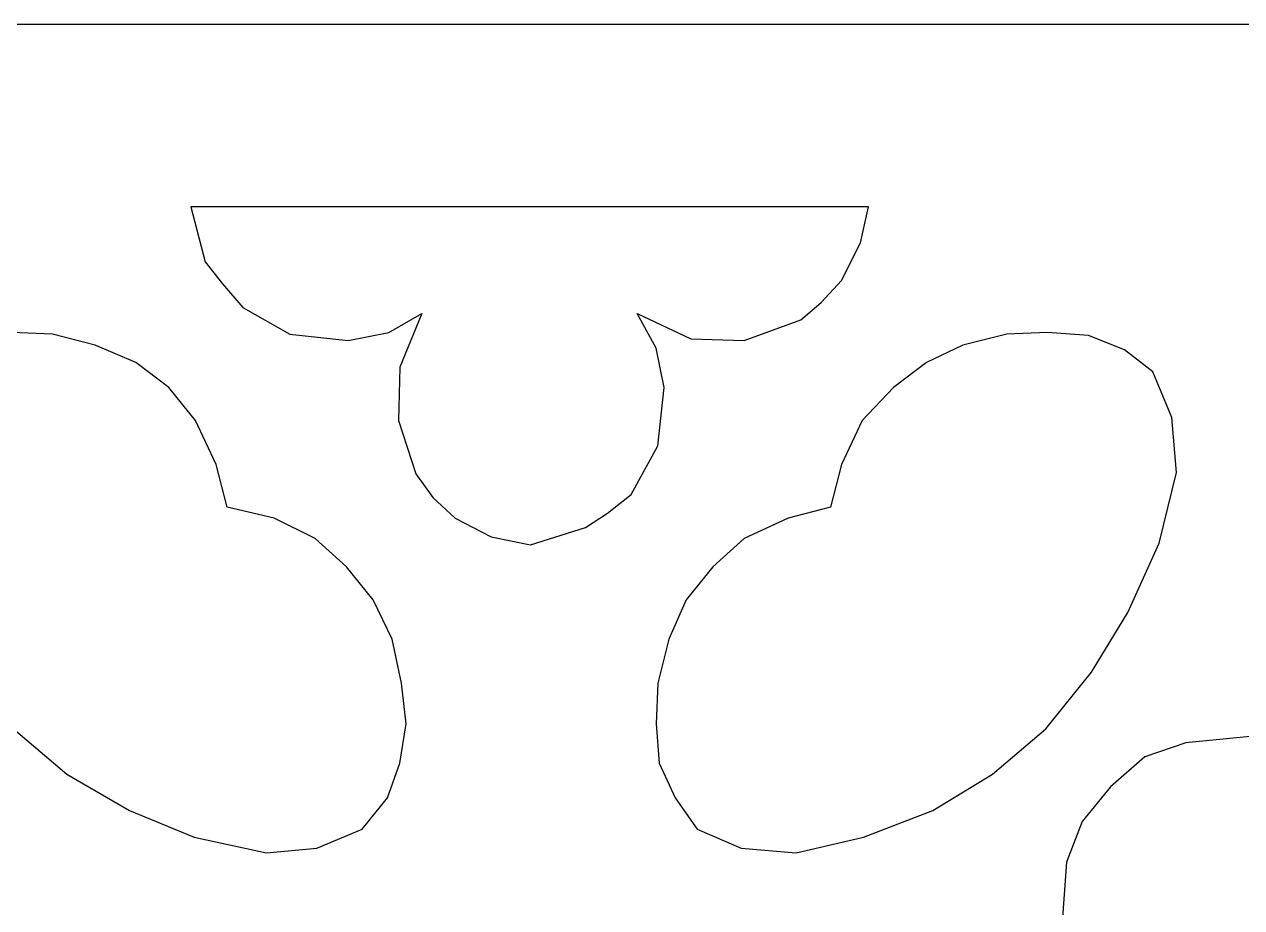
# Model space of a CAD drawing. Header units: centimetres. Extents: x -7.3 to 5.6, y -12.5 to 13.9.
# Drawn here: x -2.605 to 1.718, y 10.719 to 13.855 of the extents above; entities that cross this region are included whole.
import ezdxf

# ---------------------------------------------------------------- set-up
doc = ezdxf.new("R2010")
doc.units = ezdxf.units.CM
doc.header["$MEASUREMENT"] = 0
doc.layers.add('layer 1', color=7, linetype='Continuous')

msp = doc.modelspace()

# ---------------------------------------------------------------- linework, layer by layer
at = {"layer": 'layer 1', "color": 242}
for points, knots in [([(-7.26074, 13.85527), (-7.26074, 13.85527), (5.63915, 13.85527), (5.63915, 13.85527), (5.63915, 13.85527), (5.63915, 13.85527), (5.63915, 0.97213), (5.63915, 0.97213), (5.63915, 0.97213), (5.63915, 0.97213), (-7.26074, 0.97213), (-7.26074, 0.97213), (-7.26074, 0.97213), (-7.26074, 0.97213), (-7.26074, 13.85527), (-7.26074, 13.85527)], [0, 0, 0, 0, 0.2, 0.2, 0.2, 0.2, 0.4, 0.4, 0.4, 0.4, 0.6, 0.6, 0.6, 0.6, 1, 1, 1, 1]), ([(0.39211, 13.20776), (0.39211, 13.20776), (0.3642, 13.07938), (0.3642, 13.07938), (0.3642, 13.07938), (0.3642, 13.07938), (0.29722, 12.94541), (0.29722, 12.94541), (0.29722, 12.94541), (0.29722, 12.94541), (0.22465, 12.86727), (0.22465, 12.86727), (0.22465, 12.86727), (0.22465, 12.86727), (0.15209, 12.80586), (0.15209, 12.80586), (0.15209, 12.80586), (0.15209, 12.80586), (-0.04886, 12.7333), (-0.04886, 12.7333), (-0.04886, 12.7333), (-0.04886, 12.7333), (-0.23865, 12.73888), (-0.23865, 12.73888), (-0.23865, 12.73888), (-0.23865, 12.73888), (-0.42843, 12.82819), (-0.42843, 12.82819), (-0.42843, 12.82819), (-0.42843, 12.82819), (-0.36145, 12.70539), (-0.36145, 12.70539), (-0.36145, 12.70539), (-0.36145, 12.70539), (-0.33354, 12.56584), (-0.33354, 12.56584), (-0.33354, 12.56584), (-0.33354, 12.56584), (-0.35587, 12.35931), (-0.35587, 12.35931), (-0.35587, 12.35931), (-0.35587, 12.35931), (-0.45076, 12.18627), (-0.45076, 12.18627), (-0.45076, 12.18627), (-0.45076, 12.18627), (-0.53449, 12.11928), (-0.53449, 12.11928), (-0.53449, 12.11928), (-0.53449, 12.11928), (-0.61264, 12.06905), (-0.61264, 12.06905), (-0.61264, 12.06905), (-0.61264, 12.06905), (-0.80801, 12.00765), (-0.80801, 12.00765), (-0.80801, 12.00765), (-0.80801, 12.00765), (-0.94755, 12.03555), (-0.94755, 12.03555), (-0.94755, 12.03555), (-0.94755, 12.03555), (-1.07594, 12.10254), (-1.07594, 12.10254), (-1.07594, 12.10254), (-1.07594, 12.10254), (-1.15409, 12.1751), (-1.15409, 12.1751), (-1.15409, 12.1751), (-1.15409, 12.1751), (-1.21549, 12.25883), (-1.21549, 12.25883), (-1.21549, 12.25883), (-1.21549, 12.25883), (-1.27689, 12.44862), (-1.27689, 12.44862), (-1.27689, 12.44862), (-1.27689, 12.44862), (-1.27131, 12.63841), (-1.27131, 12.63841), (-1.27131, 12.63841), (-1.27131, 12.63841), (-1.19316, 12.82819), (-1.19316, 12.82819), (-1.19316, 12.82819), (-1.19316, 12.82819), (-1.31038, 12.76121), (-1.31038, 12.76121), (-1.31038, 12.76121), (-1.31038, 12.76121), (-1.45551, 12.7333), (-1.45551, 12.7333), (-1.45551, 12.7333), (-1.45551, 12.7333), (-1.66204, 12.75563), (-1.66204, 12.75563), (-1.66204, 12.75563), (-1.66204, 12.75563), (-1.8295, 12.85052), (-1.8295, 12.85052), (-1.8295, 12.85052), (-1.8295, 12.85052), (-1.90207, 12.93425), (-1.90207, 12.93425), (-1.90207, 12.93425), (-1.90207, 12.93425), (-1.96347, 13.0124), (-1.96347, 13.0124), (-1.96347, 13.0124), (-1.96347, 13.0124), (-2.01371, 13.20776), (-2.01371, 13.20776), (-2.01371, 13.20776), (-2.01371, 13.20776), (0.39211, 13.20776), (0.39211, 13.20776)], [0, 0, 0, 0, 0.0333333, 0.0333333, 0.0333333, 0.0333333, 0.0666667, 0.0666667, 0.0666667, 0.0666667, 0.1, 0.1, 0.1, 0.1, 0.1333333, 0.1333333, 0.1333333, 0.1333333, 0.1666667, 0.1666667, 0.1666667, 0.1666667, 0.2, 0.2, 0.2, 0.2, 0.2333333, 0.2333333, 0.2333333, 0.2333333, 0.2666667, 0.2666667, 0.2666667, 0.2666667, 0.3, 0.3, 0.3, 0.3, 0.3333333, 0.3333333, 0.3333333, 0.3333333, 0.3666667, 0.3666667, 0.3666667, 0.3666667, 0.4, 0.4, 0.4, 0.4, 0.4333333, 0.4333333, 0.4333333, 0.4333333, 0.4666667, 0.4666667, 0.4666667, 0.4666667, 0.5, 0.5, 0.5, 0.5, 0.5333333, 0.5333333, 0.5333333, 0.5333333, 0.5666667, 0.5666667, 0.5666667, 0.5666667, 0.6, 0.6, 0.6, 0.6, 0.6333333, 0.6333333, 0.6333333, 0.6333333, 0.6666667, 0.6666667, 0.6666667, 0.6666667, 0.7, 0.7, 0.7, 0.7, 0.7333333, 0.7333333, 0.7333333, 0.7333333, 0.7666667, 0.7666667, 0.7666667, 0.7666667, 0.8, 0.8, 0.8, 0.8, 0.8333333, 0.8333333, 0.8333333, 0.8333333, 0.8666667, 0.8666667, 0.8666667, 0.8666667, 0.9, 0.9, 0.9, 0.9, 0.9333333, 0.9333333, 0.9333333, 0.9333333, 1, 1, 1, 1]), ([(-1.88532, 12.14161), (-1.88532, 12.14161), (-1.71786, 12.10254), (-1.71786, 12.10254), (-1.71786, 12.10254), (-1.71786, 12.10254), (-1.57273, 12.02997), (-1.57273, 12.02997), (-1.57273, 12.02997), (-1.57273, 12.02997), (-1.46109, 11.9295), (-1.46109, 11.9295), (-1.46109, 11.9295), (-1.46109, 11.9295), (-1.3662, 11.81228), (-1.3662, 11.81228), (-1.3662, 11.81228), (-1.3662, 11.81228), (-1.29922, 11.67273), (-1.29922, 11.67273), (-1.29922, 11.67273), (-1.29922, 11.67273), (-1.26573, 11.51643), (-1.26573, 11.51643), (-1.26573, 11.51643), (-1.26573, 11.51643), (-1.24898, 11.3713), (-1.24898, 11.3713), (-1.24898, 11.3713), (-1.24898, 11.3713), (-1.27131, 11.23175), (-1.27131, 11.23175), (-1.27131, 11.23175), (-1.27131, 11.23175), (-1.31596, 11.10895), (-1.31596, 11.10895), (-1.31596, 11.10895), (-1.31596, 11.10895), (-1.40527, 10.99731), (-1.40527, 10.99731), (-1.40527, 10.99731), (-1.40527, 10.99731), (-1.56715, 10.93033), (-1.56715, 10.93033), (-1.56715, 10.93033), (-1.56715, 10.93033), (-1.74577, 10.91358), (-1.74577, 10.91358), (-1.74577, 10.91358), (-1.74577, 10.91358), (-2.00254, 10.9694), (-2.00254, 10.9694), (-2.00254, 10.9694), (-2.00254, 10.9694), (-2.2314, 11.0643), (-2.2314, 11.0643), (-2.2314, 11.0643), (-2.2314, 11.0643), (-2.45468, 11.19268), (-2.45468, 11.19268), (-2.45468, 11.19268), (-2.45468, 11.19268), (-2.64447, 11.35456), (-2.64447, 11.35456), (-2.64447, 11.35456), (-2.64447, 11.35456), (-2.81193, 11.55551), (-2.81193, 11.55551), (-2.81193, 11.55551), (-2.81193, 11.55551), (-2.94031, 11.76762), (-2.94031, 11.76762), (-2.94031, 11.76762), (-2.94031, 11.76762), (-3.04079, 12.01323), (-3.04079, 12.01323), (-3.04079, 12.01323), (-3.04079, 12.01323), (-3.09661, 12.26441), (-3.09661, 12.26441), (-3.09661, 12.26441), (-3.09661, 12.26441), (-3.09102, 12.45978), (-3.09102, 12.45978), (-3.09102, 12.45978), (-3.09102, 12.45978), (-3.01846, 12.62166), (-3.01846, 12.62166), (-3.01846, 12.62166), (-3.01846, 12.62166), (-2.92356, 12.69981), (-2.92356, 12.69981), (-2.92356, 12.69981), (-2.92356, 12.69981), (-2.79518, 12.75004), (-2.79518, 12.75004), (-2.79518, 12.75004), (-2.79518, 12.75004), (-2.65005, 12.76121), (-2.65005, 12.76121), (-2.65005, 12.76121), (-2.65005, 12.76121), (-2.50492, 12.75563), (-2.50492, 12.75563), (-2.50492, 12.75563), (-2.50492, 12.75563), (-2.35421, 12.71655), (-2.35421, 12.71655), (-2.35421, 12.71655), (-2.35421, 12.71655), (-2.20908, 12.65515), (-2.20908, 12.65515), (-2.20908, 12.65515), (-2.20908, 12.65515), (-2.09185, 12.56584), (-2.09185, 12.56584), (-2.09185, 12.56584), (-2.09185, 12.56584), (-1.99696, 12.44862), (-1.99696, 12.44862), (-1.99696, 12.44862), (-1.99696, 12.44862), (-1.9244, 12.29232), (-1.9244, 12.29232), (-1.9244, 12.29232), (-1.9244, 12.29232), (-1.88532, 12.14161), (-1.88532, 12.14161)], [0, 0, 0, 0, 0.030303, 0.030303, 0.030303, 0.030303, 0.0606061, 0.0606061, 0.0606061, 0.0606061, 0.0909091, 0.0909091, 0.0909091, 0.0909091, 0.1212121, 0.1212121, 0.1212121, 0.1212121, 0.1515152, 0.1515152, 0.1515152, 0.1515152, 0.1818182, 0.1818182, 0.1818182, 0.1818182, 0.2121212, 0.2121212, 0.2121212, 0.2121212, 0.2424242, 0.2424242, 0.2424242, 0.2424242, 0.2727273, 0.2727273, 0.2727273, 0.2727273, 0.3030303, 0.3030303, 0.3030303, 0.3030303, 0.3333333, 0.3333333, 0.3333333, 0.3333333, 0.3636364, 0.3636364, 0.3636364, 0.3636364, 0.3939394, 0.3939394, 0.3939394, 0.3939394, 0.4242424, 0.4242424, 0.4242424, 0.4242424, 0.4545455, 0.4545455, 0.4545455, 0.4545455, 0.4848485, 0.4848485, 0.4848485, 0.4848485, 0.5151515, 0.5151515, 0.5151515, 0.5151515, 0.5454545, 0.5454545, 0.5454545, 0.5454545, 0.5757576, 0.5757576, 0.5757576, 0.5757576, 0.6060606, 0.6060606, 0.6060606, 0.6060606, 0.6363636, 0.6363636, 0.6363636, 0.6363636, 0.6666667, 0.6666667, 0.6666667, 0.6666667, 0.6969697, 0.6969697, 0.6969697, 0.6969697, 0.7272727, 0.7272727, 0.7272727, 0.7272727, 0.7575758, 0.7575758, 0.7575758, 0.7575758, 0.7878788, 0.7878788, 0.7878788, 0.7878788, 0.8181818, 0.8181818, 0.8181818, 0.8181818, 0.8484848, 0.8484848, 0.8484848, 0.8484848, 0.8787879, 0.8787879, 0.8787879, 0.8787879, 0.9090909, 0.9090909, 0.9090909, 0.9090909, 0.9393939, 0.9393939, 0.9393939, 0.9393939, 1, 1, 1, 1]), ([(0.25815, 12.14161), (0.25815, 12.14161), (0.29722, 12.29232), (0.29722, 12.29232), (0.29722, 12.29232), (0.29722, 12.29232), (0.36979, 12.44862), (0.36979, 12.44862), (0.36979, 12.44862), (0.36979, 12.44862), (0.48142, 12.56584), (0.48142, 12.56584), (0.48142, 12.56584), (0.48142, 12.56584), (0.59865, 12.65515), (0.59865, 12.65515), (0.59865, 12.65515), (0.59865, 12.65515), (0.72703, 12.71655), (0.72703, 12.71655), (0.72703, 12.71655), (0.72703, 12.71655), (0.88332, 12.75563), (0.88332, 12.75563), (0.88332, 12.75563), (0.88332, 12.75563), (1.02846, 12.76121), (1.02846, 12.76121), (1.02846, 12.76121), (1.02846, 12.76121), (1.17359, 12.75004), (1.17359, 12.75004), (1.17359, 12.75004), (1.17359, 12.75004), (1.30197, 12.69981), (1.30197, 12.69981), (1.30197, 12.69981), (1.30197, 12.69981), (1.40245, 12.62166), (1.40245, 12.62166), (1.40245, 12.62166), (1.40245, 12.62166), (1.46943, 12.45978), (1.46943, 12.45978), (1.46943, 12.45978), (1.46943, 12.45978), (1.48618, 12.26441), (1.48618, 12.26441), (1.48618, 12.26441), (1.48618, 12.26441), (1.42477, 12.01323), (1.42477, 12.01323), (1.42477, 12.01323), (1.42477, 12.01323), (1.31314, 11.76762), (1.31314, 11.76762), (1.31314, 11.76762), (1.31314, 11.76762), (1.18475, 11.55551), (1.18475, 11.55551), (1.18475, 11.55551), (1.18475, 11.55551), (1.02287, 11.35456), (1.02287, 11.35456), (1.02287, 11.35456), (1.02287, 11.35456), (0.83309, 11.19268), (0.83309, 11.19268), (0.83309, 11.19268), (0.83309, 11.19268), (0.62097, 11.0643), (0.62097, 11.0643), (0.62097, 11.0643), (0.62097, 11.0643), (0.37537, 10.9694), (0.37537, 10.9694), (0.37537, 10.9694), (0.37537, 10.9694), (0.13534, 10.91358), (0.13534, 10.91358), (0.13534, 10.91358), (0.13534, 10.91358), (-0.06002, 10.93033), (-0.06002, 10.93033), (-0.06002, 10.93033), (-0.06002, 10.93033), (-0.21632, 10.99731), (-0.21632, 10.99731), (-0.21632, 10.99731), (-0.21632, 10.99731), (-0.29447, 11.10895), (-0.29447, 11.10895), (-0.29447, 11.10895), (-0.29447, 11.10895), (-0.35029, 11.23175), (-0.35029, 11.23175), (-0.35029, 11.23175), (-0.35029, 11.23175), (-0.36145, 11.3713), (-0.36145, 11.3713), (-0.36145, 11.3713), (-0.36145, 11.3713), (-0.35587, 11.51643), (-0.35587, 11.51643), (-0.35587, 11.51643), (-0.35587, 11.51643), (-0.31679, 11.67273), (-0.31679, 11.67273), (-0.31679, 11.67273), (-0.31679, 11.67273), (-0.25539, 11.81228), (-0.25539, 11.81228), (-0.25539, 11.81228), (-0.25539, 11.81228), (-0.1605, 11.9295), (-0.1605, 11.9295), (-0.1605, 11.9295), (-0.1605, 11.9295), (-0.04886, 12.02997), (-0.04886, 12.02997), (-0.04886, 12.02997), (-0.04886, 12.02997), (0.10743, 12.10254), (0.10743, 12.10254), (0.10743, 12.10254), (0.10743, 12.10254), (0.25815, 12.14161), (0.25815, 12.14161)], [0, 0, 0, 0, 0.030303, 0.030303, 0.030303, 0.030303, 0.0606061, 0.0606061, 0.0606061, 0.0606061, 0.0909091, 0.0909091, 0.0909091, 0.0909091, 0.1212121, 0.1212121, 0.1212121, 0.1212121, 0.1515152, 0.1515152, 0.1515152, 0.1515152, 0.1818182, 0.1818182, 0.1818182, 0.1818182, 0.2121212, 0.2121212, 0.2121212, 0.2121212, 0.2424242, 0.2424242, 0.2424242, 0.2424242, 0.2727273, 0.2727273, 0.2727273, 0.2727273, 0.3030303, 0.3030303, 0.3030303, 0.3030303, 0.3333333, 0.3333333, 0.3333333, 0.3333333, 0.3636364, 0.3636364, 0.3636364, 0.3636364, 0.3939394, 0.3939394, 0.3939394, 0.3939394, 0.4242424, 0.4242424, 0.4242424, 0.4242424, 0.4545455, 0.4545455, 0.4545455, 0.4545455, 0.4848485, 0.4848485, 0.4848485, 0.4848485, 0.5151515, 0.5151515, 0.5151515, 0.5151515, 0.5454545, 0.5454545, 0.5454545, 0.5454545, 0.5757576, 0.5757576, 0.5757576, 0.5757576, 0.6060606, 0.6060606, 0.6060606, 0.6060606, 0.6363636, 0.6363636, 0.6363636, 0.6363636, 0.6666667, 0.6666667, 0.6666667, 0.6666667, 0.6969697, 0.6969697, 0.6969697, 0.6969697, 0.7272727, 0.7272727, 0.7272727, 0.7272727, 0.7575758, 0.7575758, 0.7575758, 0.7575758, 0.7878788, 0.7878788, 0.7878788, 0.7878788, 0.8181818, 0.8181818, 0.8181818, 0.8181818, 0.8484848, 0.8484848, 0.8484848, 0.8484848, 0.8787879, 0.8787879, 0.8787879, 0.8787879, 0.9090909, 0.9090909, 0.9090909, 0.9090909, 0.9393939, 0.9393939, 0.9393939, 0.9393939, 1, 1, 1, 1]), ([(1.09544, 10.88009), (1.09544, 10.88009), (1.15126, 11.02522), (1.15126, 11.02522), (1.15126, 11.02522), (1.15126, 11.02522), (1.25173, 11.14802), (1.25173, 11.14802), (1.25173, 11.14802), (1.25173, 11.14802), (1.37454, 11.25408), (1.37454, 11.25408), (1.37454, 11.25408), (1.37454, 11.25408), (1.51967, 11.30432), (1.51967, 11.30432), (1.51967, 11.30432), (1.51967, 11.30432), (1.74853, 11.32665), (1.74853, 11.32665), (1.74853, 11.32665), (1.74853, 11.32665), (1.86017, 11.30432), (1.86017, 11.30432), (1.86017, 11.30432), (1.86017, 11.30432), (1.96064, 11.25966), (1.96064, 11.25966), (1.96064, 11.25966), (1.96064, 11.25966), (2.01646, 11.20943), (2.01646, 11.20943), (2.01646, 11.20943), (2.01646, 11.20943), (2.07228, 11.14244), (2.07228, 11.14244), (2.07228, 11.14244), (2.07228, 11.14244), (2.1281, 10.99173), (2.1281, 10.99173), (2.1281, 10.99173), (2.1281, 10.99173), (2.1281, 10.85218), (2.1281, 10.85218), (2.1281, 10.85218), (2.1281, 10.85218), (2.09461, 10.71263), (2.09461, 10.71263), (2.09461, 10.71263), (2.09461, 10.71263), (2.02762, 10.58425), (2.02762, 10.58425), (2.02762, 10.58425), (2.02762, 10.58425), (1.93831, 10.46144), (1.93831, 10.46144), (1.93831, 10.46144), (1.93831, 10.46144), (1.82109, 10.3833), (1.82109, 10.3833), (1.82109, 10.3833), (1.82109, 10.3833), (1.68713, 10.30515), (1.68713, 10.30515), (1.68713, 10.30515), (1.68713, 10.30515), (1.54758, 10.27166), (1.54758, 10.27166), (1.54758, 10.27166), (1.54758, 10.27166), (1.41919, 10.27166), (1.41919, 10.27166), (1.41919, 10.27166), (1.41919, 10.27166), (1.25732, 10.32748), (1.25732, 10.32748), (1.25732, 10.32748), (1.25732, 10.32748), (1.19591, 10.3833), (1.19591, 10.3833), (1.19591, 10.3833), (1.19591, 10.3833), (1.14568, 10.43912), (1.14568, 10.43912), (1.14568, 10.43912), (1.14568, 10.43912), (1.09544, 10.53959), (1.09544, 10.53959), (1.09544, 10.53959), (1.09544, 10.53959), (1.07869, 10.65123), (1.07869, 10.65123), (1.07869, 10.65123), (1.07869, 10.65123), (1.09544, 10.88009), (1.09544, 10.88009)], [0, 0, 0, 0, 0.04, 0.04, 0.04, 0.04, 0.08, 0.08, 0.08, 0.08, 0.12, 0.12, 0.12, 0.12, 0.16, 0.16, 0.16, 0.16, 0.2, 0.2, 0.2, 0.2, 0.24, 0.24, 0.24, 0.24, 0.28, 0.28, 0.28, 0.28, 0.32, 0.32, 0.32, 0.32, 0.36, 0.36, 0.36, 0.36, 0.4, 0.4, 0.4, 0.4, 0.44, 0.44, 0.44, 0.44, 0.48, 0.48, 0.48, 0.48, 0.52, 0.52, 0.52, 0.52, 0.56, 0.56, 0.56, 0.56, 0.6, 0.6, 0.6, 0.6, 0.64, 0.64, 0.64, 0.64, 0.68, 0.68, 0.68, 0.68, 0.72, 0.72, 0.72, 0.72, 0.76, 0.76, 0.76, 0.76, 0.8, 0.8, 0.8, 0.8, 0.84, 0.84, 0.84, 0.84, 0.88, 0.88, 0.88, 0.88, 0.92, 0.92, 0.92, 0.92, 1, 1, 1, 1])]:
    msp.add_open_spline(points, degree=3, knots=knots, dxfattribs=at)

doc.saveas('drawing.dxf')
